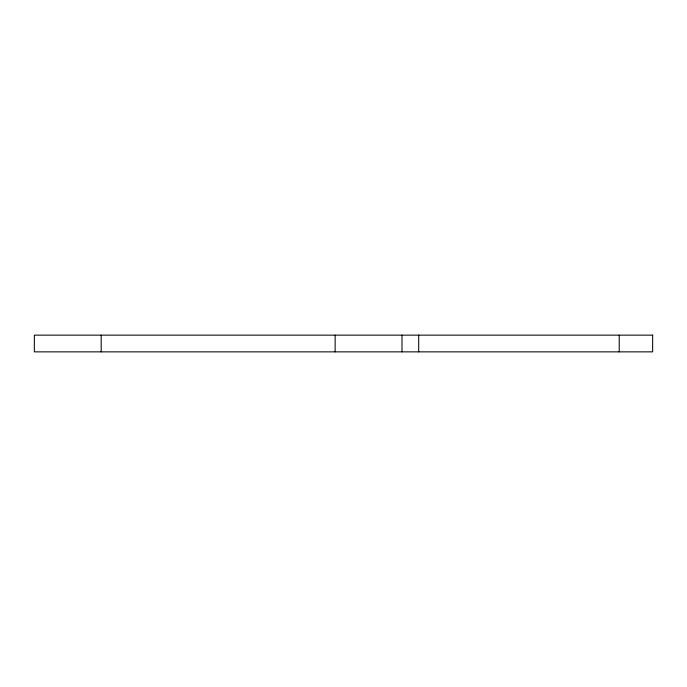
<?xml version="1.0" encoding="UTF-8"?>
<svg xmlns="http://www.w3.org/2000/svg" width="687" height="687" viewBox="0 0 687 687"><rect width="100%" height="100%" fill="white"/><g stroke="black" fill="none" stroke-linecap="round" stroke-linejoin="round"><path stroke-width="1.03" d="M619.227 335.144L619.227 351.856M418.701 335.144L418.701 351.856M401.989 335.144L401.989 351.856M335.144 335.144L335.144 351.856M101.195 335.144L101.195 351.856M652.65 335.144L34.35 335.144L34.35 351.856L652.65 351.856L652.65 335.144"/></g></svg>
